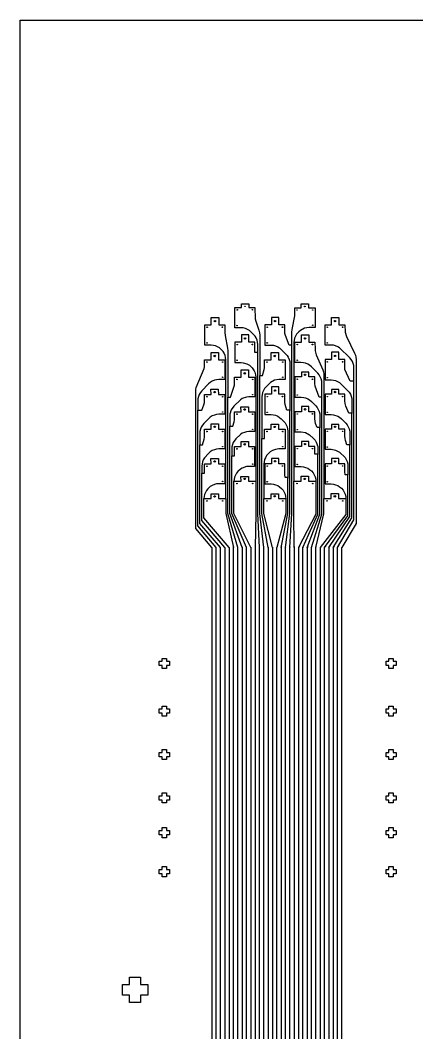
# Model space of a CAD drawing. Header units: inches. Extents: x 12.5 to 52.5, y 12.5 to 82.5.
# Drawn here: x 12.52 to 26.24, y 47.47 to 82.47 of the extents above; entities that cross this region are included whole.
import ezdxf

# ---------------------------------------------------------------- set-up
doc = ezdxf.new("R2010")
doc.units = ezdxf.units.IN
doc.header["$MEASUREMENT"] = 0
doc.layers.add('Foil', color=5, linetype='Continuous')

msp = doc.modelspace()

# ---------------------------------------------------------------- linework, layer by layer
at = {"layer": 'Foil'}
for p, q in [((12.515, 82.466), (52.515, 82.466)), ((12.515, 12.466), (12.515, 82.466)), ((19.944, 71.835), (19.944, 72.535)), ((19.944, 72.535), (20.167, 72.535)), ((20.167, 72.535), (20.167, 72.665)), ((20.167, 72.665), (20.424, 72.665)), ((20.424, 72.665), (20.424, 72.535)), ((20.424, 72.535), (20.634, 72.535)), ((20.634, 72.535), (20.642, 72.143)), ((22.013, 72.253), (22.013, 72.53)), ((22.013, 72.53), (22.236, 72.53)), ((22.236, 72.53), (22.236, 72.66)), ((22.236, 72.66), (22.493, 72.66)), ((22.493, 72.66), (22.493, 72.53)), ((22.493, 72.53), (22.718, 72.53)), ((22.718, 72.53), (22.718, 71.845)), ((19.128, 71.935), (19.128, 72.19)), ((19.128, 72.19), (19.385, 72.19)), ((19.385, 72.19), (19.385, 71.935)), ((20.642, 72.143), (20.664, 72.059)), ((21.464, 72.19), (21.207, 72.19)), ((21.207, 72.19), (21.207, 71.935)), ((21.464, 71.935), (21.464, 72.19)), ((21.924, 71.781), (22.013, 72.253)), ((23.285, 71.935), (23.285, 72.19)), ((23.285, 72.19), (23.542, 72.19)), ((23.542, 72.19), (23.542, 71.935)), ((18.905, 71.235), (18.905, 71.935)), ((18.905, 71.935), (19.128, 71.935)), ((19.385, 71.935), (19.595, 71.935)), ((19.595, 71.935), (19.595, 71.667)), ((20.157, 71.835), (19.944, 71.835)), ((20.235, 71.829), (20.157, 71.835)), ((20.313, 71.81), (20.235, 71.829)), ((20.452, 71.739), (20.313, 71.81)), ((20.664, 72.059), (20.777, 71.748)), ((21.207, 71.935), (20.984, 71.935)), ((20.984, 71.935), (20.984, 71.235)), ((21.674, 71.935), (21.464, 71.935)), ((21.674, 71.696), (21.674, 71.935)), ((21.915, 71.688), (21.924, 71.781)), ((22.351, 71.819), (22.21, 71.745)), ((22.43, 71.839), (22.351, 71.819)), ((22.509, 71.845), (22.43, 71.839)), ((22.718, 71.845), (22.509, 71.845)), ((23.062, 71.235), (23.062, 71.935)), ((23.062, 71.935), (23.285, 71.935)), ((23.542, 71.935), (23.752, 71.935)), ((23.752, 71.935), (23.758, 71.683)), ((19.595, 71.667), (19.604, 71.573)), ((19.604, 71.573), (19.689, 71.132)), ((20.424, 71.59), (20.167, 71.59)), ((20.167, 71.59), (20.167, 71.335)), ((20.424, 71.335), (20.424, 71.59)), ((20.511, 71.689), (20.452, 71.739)), ((20.64, 71.551), (20.511, 71.689)), ((20.682, 71.483), (20.64, 71.551)), ((20.712, 71.411), (20.682, 71.483)), ((20.731, 71.334), (20.712, 71.411)), ((20.777, 71.748), (20.799, 71.664)), ((20.799, 71.664), (20.807, 71.577)), ((20.807, 71.577), (20.807, 70.186)), ((21.677, 71.634), (21.674, 71.696)), ((21.691, 71.565), (21.677, 71.634)), ((21.825, 71.236), (21.691, 71.565)), ((21.915, 71.236), (21.915, 71.688)), ((22.01, 71.473), (21.986, 71.321)), ((22.078, 71.61), (22.01, 71.473)), ((22.151, 71.693), (22.078, 71.61)), ((22.21, 71.745), (22.151, 71.693)), ((22.246, 71.335), (22.246, 71.59)), ((22.246, 71.59), (22.503, 71.59)), ((22.503, 71.59), (22.503, 71.335)), ((23.758, 71.683), (23.802, 71.539)), ((23.802, 71.539), (24.085, 70.959)), ((19.118, 71.235), (18.905, 71.235)), ((19.206, 71.226), (19.118, 71.235)), ((19.271, 71.211), (19.206, 71.226)), ((19.344, 71.181), (19.271, 71.211)), ((19.412, 71.14), (19.344, 71.181)), ((19.472, 71.089), (19.412, 71.14)), ((19.535, 71.015), (19.472, 71.089)), ((19.689, 71.132), (19.698, 71.038)), ((20.167, 71.335), (19.944, 71.335)), ((19.944, 71.335), (19.944, 70.635)), ((20.634, 71.335), (20.424, 71.335)), ((20.634, 70.978), (20.634, 71.335)), ((20.737, 71.256), (20.731, 71.334)), ((20.737, 70.968), (20.737, 71.256)), ((20.984, 71.235), (21.196, 71.235)), ((21.196, 71.235), (21.274, 71.229)), ((21.274, 71.229), (21.352, 71.21)), ((21.352, 71.21), (21.427, 71.179)), ((21.427, 71.179), (21.491, 71.139)), ((21.491, 71.139), (21.739, 70.891)), ((21.915, 71.236), (21.825, 71.236)), ((21.915, 71.227), (21.915, 71.236)), ((21.916, 65.415), (21.915, 71.236)), ((21.986, 71.321), (21.986, 66.53)), ((22.023, 70.635), (22.023, 71.335)), ((22.023, 71.335), (22.246, 71.335)), ((22.503, 71.335), (22.713, 71.335)), ((22.713, 71.335), (22.717, 71.104)), ((22.717, 71.104), (22.717, 71.036)), ((23.275, 71.235), (23.062, 71.235)), ((23.353, 71.229), (23.275, 71.235)), ((23.43, 71.21), (23.353, 71.229)), ((23.503, 71.18), (23.43, 71.21)), ((23.569, 71.139), (23.503, 71.18)), ((23.922, 70.796), (23.569, 71.139)), ((18.89, 70.555), (18.895, 70.73)), ((18.895, 70.73), (19.118, 70.73)), ((19.118, 70.73), (19.118, 70.985)), ((19.118, 70.985), (19.375, 70.985)), ((19.375, 70.985), (19.375, 70.73)), ((19.375, 70.73), (19.591, 70.731)), ((19.573, 70.953), (19.535, 71.015)), ((19.603, 70.88), (19.573, 70.953)), ((19.591, 70.731), (19.591, 70.046)), ((19.622, 70.803), (19.603, 70.88)), ((19.628, 70.726), (19.622, 70.803)), ((19.628, 65.922), (19.628, 70.726)), ((19.698, 71.038), (19.698, 69.436)), ((20.737, 70.978), (20.634, 70.978)), ((20.737, 65.415), (20.737, 70.978)), ((20.974, 70.519), (20.974, 70.73)), ((20.974, 70.73), (21.197, 70.73)), ((21.197, 70.73), (21.197, 70.985)), ((21.197, 70.985), (21.454, 70.985)), ((21.454, 70.985), (21.454, 70.73)), ((21.454, 70.73), (21.679, 70.73)), ((21.679, 70.73), (21.679, 70.045)), ((21.739, 70.891), (21.75, 70.88)), ((21.75, 70.88), (21.791, 70.814)), ((21.791, 70.814), (21.821, 70.742)), ((21.821, 70.742), (21.84, 70.665)), ((22.717, 71.036), (22.755, 70.903)), ((22.755, 70.903), (22.983, 70.381)), ((23.285, 70.735), (23.062, 70.735)), ((23.062, 70.735), (23.062, 70.035)), ((23.542, 70.99), (23.285, 70.99)), ((23.285, 70.99), (23.285, 70.735)), ((23.542, 70.735), (23.542, 70.99)), ((23.752, 70.735), (23.542, 70.735)), ((23.752, 70.397), (23.752, 70.735)), ((23.968, 70.741), (23.922, 70.796)), ((24.009, 70.674), (23.968, 70.741)), ((24.085, 70.959), (24.112, 70.889)), ((24.112, 70.889), (24.129, 70.815)), ((24.129, 70.815), (24.135, 70.74)), ((24.135, 70.74), (24.135, 65.065)), ((18.607, 69.769), (18.877, 70.422)), ((18.877, 70.422), (18.89, 70.485)), ((18.89, 70.485), (18.89, 70.555)), ((19.944, 70.635), (20.157, 70.635)), ((20.157, 70.635), (20.235, 70.629)), ((20.157, 70.13), (20.157, 70.385)), ((20.157, 70.385), (20.414, 70.385)), ((20.235, 70.629), (20.356, 70.592)), ((20.356, 70.592), (20.452, 70.539)), ((20.414, 70.385), (20.414, 70.13)), ((20.452, 70.539), (20.54, 70.456)), ((20.54, 70.456), (20.613, 70.352)), ((20.613, 70.352), (20.634, 70.299)), ((20.902, 70.186), (20.956, 70.389)), ((20.956, 70.389), (20.969, 70.453)), ((20.969, 70.453), (20.974, 70.519)), ((21.84, 70.665), (21.846, 70.586)), ((21.846, 70.586), (21.846, 68.985)), ((22.235, 70.635), (22.023, 70.635)), ((22.314, 70.629), (22.235, 70.635)), ((22.39, 70.611), (22.314, 70.629)), ((22.463, 70.58), (22.39, 70.611)), ((22.53, 70.539), (22.463, 70.58)), ((22.589, 70.489), (22.53, 70.539)), ((22.809, 70.269), (22.589, 70.489)), ((22.983, 70.381), (23.006, 70.317)), ((23.933, 69.985), (23.752, 70.397)), ((24.039, 70.602), (24.009, 70.674)), ((24.058, 70.526), (24.039, 70.602)), ((24.064, 70.446), (24.058, 70.526)), ((24.064, 69.976), (24.064, 70.446)), ((19.234, 70.02), (19.16, 69.988)), ((19.312, 70.039), (19.234, 70.02)), ((19.392, 70.045), (19.312, 70.039)), ((19.591, 70.046), (19.392, 70.045)), ((19.934, 69.939), (19.934, 70.13)), ((19.934, 70.13), (20.157, 70.13)), ((20.414, 70.13), (20.63, 70.13)), ((20.63, 70.13), (20.63, 69.445)), ((20.634, 70.299), (20.661, 70.204)), ((20.661, 70.204), (20.667, 70.126)), ((20.667, 70.126), (20.667, 66.53)), ((20.807, 70.186), (20.807, 70.182)), ((20.807, 65.415), (20.807, 70.186)), ((20.807, 70.186), (20.902, 70.186)), ((21.312, 70.02), (21.171, 69.946)), ((21.47, 70.045), (21.312, 70.02)), ((21.679, 70.045), (21.47, 70.045)), ((22.246, 70.135), (22.023, 70.135)), ((22.023, 70.135), (22.023, 69.435)), ((22.503, 70.299), (22.246, 70.299)), ((22.246, 70.299), (22.246, 70.135)), ((22.503, 70.135), (22.503, 70.299)), ((22.713, 70.135), (22.503, 70.135)), ((22.713, 69.907), (22.713, 70.135)), ((22.859, 70.21), (22.809, 70.269)), ((22.9, 70.144), (22.859, 70.21)), ((22.93, 70.071), (22.9, 70.144)), ((22.949, 69.994), (22.93, 70.071)), ((23.006, 70.317), (23.021, 70.245)), ((23.021, 70.245), (23.025, 70.181)), ((23.025, 70.181), (23.025, 65.93)), ((23.062, 70.035), (23.275, 70.035)), ((23.275, 70.035), (23.354, 70.029)), ((23.354, 70.029), (23.43, 70.01)), ((23.43, 70.01), (23.5, 69.981)), ((18.588, 69.7), (18.607, 69.769)), ((18.588, 69.633), (18.588, 69.7)), ((18.799, 69.653), (18.75, 69.593)), ((19.033, 69.893), (18.799, 69.653)), ((19.093, 69.946), (19.033, 69.893)), ((19.16, 69.988), (19.093, 69.946)), ((19.118, 69.53), (19.114, 69.714)), ((19.114, 69.714), (19.37, 69.714)), ((19.37, 69.714), (19.375, 69.53)), ((19.79, 69.436), (19.927, 69.853)), ((19.927, 69.853), (19.934, 69.939)), ((20.968, 69.737), (20.9, 69.6)), ((21.171, 69.946), (20.968, 69.737)), ((21.464, 69.79), (21.207, 69.79)), ((21.207, 69.79), (21.207, 69.535)), ((21.464, 69.535), (21.464, 69.79)), ((22.721, 69.816), (22.713, 69.907)), ((22.859, 69.436), (22.721, 69.816)), ((22.955, 69.916), (22.949, 69.994)), ((22.955, 69.427), (22.955, 69.916)), ((23.286, 69.699), (23.285, 69.535)), ((23.543, 69.699), (23.286, 69.699)), ((23.5, 69.981), (23.567, 69.941)), ((23.542, 69.535), (23.543, 69.699)), ((23.567, 69.941), (23.898, 69.61)), ((24.064, 69.985), (23.933, 69.985)), ((24.064, 65.193), (24.064, 69.985)), ((18.588, 64.894), (18.588, 69.633)), ((18.664, 69.382), (18.658, 69.305)), ((18.658, 69.305), (18.658, 68.985)), ((18.682, 69.456), (18.664, 69.382)), ((18.712, 69.529), (18.682, 69.456)), ((18.75, 69.593), (18.712, 69.529)), ((18.888, 69.252), (18.895, 69.339)), ((18.895, 69.339), (18.895, 69.53)), ((18.895, 69.53), (19.118, 69.53)), ((19.375, 69.53), (19.591, 69.53)), ((19.591, 69.53), (19.591, 68.845)), ((19.698, 69.436), (19.698, 69.427)), ((19.698, 65.415), (19.698, 69.436)), ((19.698, 69.436), (19.79, 69.436)), ((20.132, 69.346), (19.909, 69.125)), ((20.199, 69.388), (20.132, 69.346)), ((20.35, 69.439), (20.199, 69.388)), ((20.431, 69.445), (20.35, 69.439)), ((20.63, 69.445), (20.431, 69.445)), ((20.9, 69.6), (20.877, 69.449)), ((20.877, 69.449), (20.877, 68.007)), ((21.207, 69.535), (20.984, 69.535)), ((20.984, 69.535), (20.984, 68.835)), ((21.674, 69.535), (21.464, 69.535)), ((21.674, 69.267), (21.674, 69.535)), ((22.023, 69.435), (22.235, 69.435)), ((22.235, 69.435), (22.324, 69.421)), ((22.324, 69.421), (22.39, 69.411)), ((22.39, 69.411), (22.465, 69.379)), ((22.465, 69.379), (22.527, 69.342)), ((22.527, 69.342), (22.589, 69.289)), ((22.955, 69.436), (22.859, 69.436)), ((22.955, 65.392), (22.955, 69.436)), ((23.285, 69.535), (23.062, 69.535)), ((23.062, 69.535), (23.062, 68.835)), ((23.752, 69.535), (23.542, 69.535)), ((23.752, 69.31), (23.752, 69.535)), ((23.761, 69.217), (23.752, 69.31)), ((23.898, 69.61), (23.939, 69.544)), ((23.939, 69.544), (23.969, 69.472)), ((23.969, 69.472), (23.988, 69.394)), ((23.988, 69.394), (23.994, 69.316)), ((23.994, 69.316), (23.994, 68.886)), ((18.658, 68.985), (18.658, 68.981)), ((18.658, 64.991), (18.658, 68.985)), ((18.658, 68.985), (18.8, 68.985)), ((18.8, 68.985), (18.866, 69.172)), ((18.866, 69.172), (18.888, 69.252)), ((19.82, 69), (19.773, 68.853)), ((19.909, 69.125), (19.82, 69)), ((20.157, 68.93), (20.152, 69.107)), ((20.152, 69.107), (20.409, 69.107)), ((20.409, 69.107), (20.414, 68.93)), ((21.681, 69.183), (21.674, 69.267)), ((21.701, 69.103), (21.681, 69.183)), ((21.742, 68.986), (21.701, 69.103)), ((21.846, 68.985), (21.742, 68.986)), ((21.846, 68.985), (21.846, 68.969)), ((21.846, 65.415), (21.846, 68.985)), ((22.247, 69.117), (22.246, 68.935)), ((22.504, 69.117), (22.247, 69.117)), ((22.503, 68.935), (22.504, 69.117)), ((22.589, 69.289), (22.739, 69.139)), ((22.739, 69.139), (22.789, 69.081)), ((22.789, 69.081), (22.86, 68.941)), ((23.787, 69.125), (23.761, 69.217)), ((23.883, 68.886), (23.787, 69.125)), ((18.976, 68.635), (18.869, 68.525)), ((19.093, 68.746), (18.976, 68.635)), ((19.161, 68.789), (19.093, 68.746)), ((19.234, 68.82), (19.161, 68.789)), ((19.312, 68.839), (19.234, 68.82)), ((19.392, 68.845), (19.312, 68.839)), ((19.591, 68.845), (19.392, 68.845)), ((19.773, 68.853), (19.768, 68.777)), ((19.768, 68.777), (19.768, 68.436)), ((19.914, 68.583), (19.929, 68.653)), ((19.929, 68.653), (19.934, 68.725)), ((19.934, 68.725), (19.934, 68.93)), ((19.934, 68.93), (20.157, 68.93)), ((20.414, 68.93), (20.63, 68.93)), ((20.63, 68.93), (20.63, 68.245)), ((20.984, 68.835), (21.196, 68.835)), ((21.196, 68.835), (21.275, 68.829)), ((21.275, 68.829), (21.351, 68.811)), ((21.351, 68.811), (21.424, 68.78)), ((21.424, 68.78), (21.55, 68.689)), ((21.55, 68.689), (21.68, 68.55)), ((22.246, 68.935), (22.023, 68.935)), ((22.023, 68.935), (22.023, 68.235)), ((22.713, 68.935), (22.503, 68.935)), ((22.713, 68.687), (22.713, 68.935)), ((22.72, 68.604), (22.713, 68.687)), ((22.738, 68.53), (22.72, 68.604)), ((22.86, 68.941), (22.879, 68.865)), ((22.879, 68.865), (22.885, 68.786)), ((22.885, 68.786), (22.885, 68.386)), ((23.062, 68.835), (23.275, 68.835)), ((23.275, 68.835), (23.352, 68.829)), ((23.352, 68.829), (23.503, 68.78)), ((23.503, 68.78), (23.568, 68.74)), ((23.568, 68.74), (23.629, 68.689)), ((23.629, 68.689), (23.778, 68.539)), ((23.994, 68.886), (23.883, 68.886)), ((23.994, 68.886), (23.994, 68.875)), ((23.994, 65.268), (23.994, 68.886)), ((18.735, 68.255), (18.728, 68.177)), ((18.753, 68.332), (18.735, 68.255)), ((18.78, 68.399), (18.753, 68.332)), ((18.821, 68.467), (18.78, 68.399)), ((18.869, 68.525), (18.821, 68.467)), ((18.895, 68.122), (18.895, 68.33)), ((18.895, 68.33), (19.118, 68.33)), ((19.118, 68.33), (19.118, 68.511)), ((19.118, 68.511), (19.375, 68.511)), ((19.375, 68.511), (19.375, 68.33)), ((19.375, 68.33), (19.591, 68.33)), ((19.591, 68.33), (19.591, 67.645)), ((19.768, 68.436), (19.768, 68.428)), ((19.768, 65.415), (19.768, 68.436)), ((19.768, 68.436), (19.87, 68.436)), ((19.87, 68.436), (19.914, 68.583)), ((20.974, 68.099), (20.974, 68.33)), ((20.974, 68.33), (21.197, 68.33)), ((21.197, 68.33), (21.195, 68.509)), ((21.195, 68.509), (21.452, 68.509)), ((21.452, 68.509), (21.454, 68.33)), ((21.454, 68.33), (21.679, 68.33)), ((21.679, 68.33), (21.679, 67.645)), ((21.68, 68.55), (21.751, 68.412)), ((21.751, 68.412), (21.776, 68.256)), ((21.776, 68.256), (21.776, 66.655)), ((22.786, 68.386), (22.738, 68.53)), ((22.885, 68.386), (22.786, 68.386)), ((22.885, 68.386), (22.885, 68.375)), ((22.885, 65.388), (22.885, 68.386)), ((23.285, 68.335), (23.062, 68.335)), ((23.062, 68.335), (23.062, 67.635)), ((23.542, 68.488), (23.285, 68.488)), ((23.285, 68.488), (23.285, 68.335)), ((23.542, 68.335), (23.542, 68.488)), ((23.752, 68.335), (23.542, 68.335)), ((23.752, 68.084), (23.752, 68.335)), ((23.778, 68.539), (23.828, 68.481)), ((23.828, 68.481), (23.869, 68.414)), ((23.869, 68.414), (23.899, 68.342)), ((23.899, 68.342), (23.918, 68.265)), ((23.918, 68.265), (23.924, 68.186)), ((18.728, 68.177), (18.728, 67.786)), ((18.82, 67.786), (18.876, 67.986)), ((18.876, 67.986), (18.891, 68.054)), ((18.891, 68.054), (18.895, 68.122)), ((19.979, 67.997), (19.889, 67.87)), ((20.133, 68.147), (19.979, 67.997)), ((20.2, 68.189), (20.133, 68.147)), ((20.157, 67.73), (20.157, 67.902)), ((20.157, 67.902), (20.414, 67.902)), ((20.273, 68.22), (20.2, 68.189)), ((20.351, 68.239), (20.273, 68.22)), ((20.431, 68.245), (20.351, 68.239)), ((20.414, 67.902), (20.414, 67.73)), ((20.63, 68.245), (20.431, 68.245)), ((20.877, 68.007), (20.877, 68.002)), ((20.877, 65.415), (20.877, 68.007)), ((20.877, 68.007), (20.965, 68.007)), ((20.965, 68.007), (20.974, 68.099)), ((22.023, 68.235), (22.236, 68.235)), ((22.236, 68.235), (22.39, 68.211)), ((22.501, 67.903), (22.245, 67.903)), ((22.245, 67.903), (22.246, 67.735)), ((22.39, 68.211), (22.529, 68.14)), ((22.503, 67.735), (22.501, 67.903)), ((22.529, 68.14), (22.669, 68.009)), ((22.669, 68.009), (22.719, 67.95)), ((22.719, 67.95), (22.761, 67.883)), ((23.758, 68.008), (23.752, 68.084)), ((23.775, 67.934), (23.758, 68.008)), ((23.822, 67.787), (23.775, 67.934)), ((23.924, 68.186), (23.924, 67.786)), ((18.728, 67.786), (18.728, 67.774)), ((18.728, 65.074), (18.728, 67.786)), ((18.728, 67.786), (18.82, 67.786)), ((19.159, 67.588), (19.093, 67.546)), ((19.234, 67.62), (19.159, 67.588)), ((19.311, 67.639), (19.234, 67.62)), ((19.392, 67.645), (19.311, 67.639)), ((19.591, 67.645), (19.392, 67.645)), ((19.843, 67.725), (19.838, 67.649)), ((19.838, 67.649), (19.838, 67.407)), ((19.862, 67.803), (19.843, 67.725)), ((19.889, 67.87), (19.862, 67.803)), ((19.934, 67.499), (19.934, 67.73)), ((19.934, 67.73), (20.157, 67.73)), ((20.414, 67.73), (20.627, 67.73)), ((20.627, 67.73), (20.627, 67.045)), ((21.24, 67.589), (21.169, 67.544)), ((21.347, 67.628), (21.24, 67.589)), ((21.47, 67.645), (21.347, 67.628)), ((21.679, 67.645), (21.47, 67.645)), ((22.246, 67.735), (22.023, 67.735)), ((22.023, 67.735), (22.023, 67.035)), ((22.713, 67.735), (22.503, 67.735)), ((22.713, 67.462), (22.713, 67.735)), ((22.761, 67.883), (22.809, 67.734)), ((22.809, 67.734), (22.815, 67.656)), ((22.815, 67.656), (22.815, 67.462)), ((23.062, 67.635), (23.275, 67.635)), ((23.275, 67.635), (23.43, 67.61)), ((23.43, 67.61), (23.569, 67.539)), ((23.924, 67.786), (23.822, 67.787)), ((23.924, 67.786), (23.924, 67.777)), ((23.924, 65.308), (23.924, 67.786)), ((18.822, 67.201), (18.807, 67.137)), ((18.851, 67.272), (18.822, 67.201)), ((18.891, 67.338), (18.851, 67.272)), ((19.033, 67.493), (18.891, 67.338)), ((19.093, 67.546), (19.033, 67.493)), ((19.118, 67.13), (19.116, 67.314)), ((19.116, 67.314), (19.373, 67.314)), ((19.373, 67.314), (19.375, 67.13)), ((19.838, 67.407), (19.838, 67.382)), ((19.838, 65.415), (19.838, 67.407)), ((19.838, 67.407), (19.926, 67.407)), ((19.926, 67.407), (19.934, 67.499)), ((20.953, 67.2), (20.947, 67.121)), ((20.973, 67.28), (20.953, 67.2)), ((20.999, 67.344), (20.973, 67.28)), ((21.043, 67.416), (20.999, 67.344)), ((21.111, 67.493), (21.043, 67.416)), ((21.169, 67.544), (21.111, 67.493)), ((21.462, 67.321), (21.205, 67.321)), ((21.205, 67.321), (21.207, 67.135)), ((21.464, 67.135), (21.462, 67.321)), ((22.815, 67.462), (22.713, 67.462)), ((22.815, 67.462), (22.815, 67.45)), ((22.815, 65.392), (22.815, 67.462)), ((23.286, 67.317), (23.285, 67.135)), ((23.543, 67.317), (23.286, 67.317)), ((23.542, 67.135), (23.543, 67.317)), ((23.569, 67.539), (23.758, 67.351)), ((23.758, 67.351), (23.8, 67.283)), ((23.8, 67.283), (23.829, 67.212)), ((23.829, 67.212), (23.848, 67.134)), ((18.807, 67.137), (18.798, 67.049)), ((18.798, 67.049), (18.798, 66.807)), ((18.887, 66.807), (18.895, 66.899)), ((18.895, 66.899), (18.895, 67.13)), ((18.895, 67.13), (19.118, 67.13)), ((19.375, 67.13), (19.591, 67.13)), ((19.591, 67.13), (19.591, 66.445)), ((20.045, 66.865), (19.999, 66.809)), ((20.133, 66.947), (20.045, 66.865)), ((20.199, 66.988), (20.133, 66.947)), ((20.351, 67.039), (20.199, 66.988)), ((20.431, 67.045), (20.351, 67.039)), ((20.627, 67.045), (20.431, 67.045)), ((20.947, 67.121), (20.947, 65.93)), ((21.207, 67.135), (20.984, 67.135)), ((20.984, 67.135), (20.984, 66.435)), ((21.674, 67.135), (21.464, 67.135)), ((21.674, 66.76), (21.674, 67.135)), ((22.023, 67.035), (22.235, 67.035)), ((22.235, 67.035), (22.314, 67.029)), ((22.314, 67.029), (22.389, 67.011)), ((22.389, 67.011), (22.467, 66.978)), ((22.467, 66.978), (22.53, 66.94)), ((22.53, 66.94), (22.589, 66.889)), ((22.589, 66.889), (22.649, 66.821)), ((23.285, 67.135), (23.062, 67.135)), ((23.062, 67.135), (23.062, 66.435)), ((23.752, 67.135), (23.542, 67.135)), ((23.752, 66.862), (23.752, 67.135)), ((23.763, 66.756), (23.752, 66.862)), ((23.848, 67.134), (23.854, 67.056)), ((23.854, 67.056), (23.854, 66.754)), ((18.798, 66.807), (18.798, 66.802)), ((18.798, 65.171), (18.798, 66.807)), ((18.798, 66.807), (18.887, 66.807)), ((19.913, 66.596), (19.908, 66.53)), ((19.908, 66.53), (19.908, 66.524)), ((19.908, 65.415), (19.908, 66.53)), ((19.908, 66.53), (20.157, 66.53)), ((19.931, 66.673), (19.913, 66.596)), ((19.96, 66.743), (19.931, 66.673)), ((19.999, 66.809), (19.96, 66.743)), ((20.157, 66.53), (20.155, 66.699)), ((20.155, 66.699), (20.412, 66.699)), ((20.412, 66.699), (20.414, 66.53)), ((20.414, 66.53), (20.667, 66.53)), ((20.667, 66.53), (20.667, 66.526)), ((20.667, 66.53), (20.667, 65.415)), ((21.684, 66.656), (21.674, 66.76)), ((21.776, 66.655), (21.684, 66.656)), ((21.776, 66.655), (21.776, 66.642)), ((21.776, 65.415), (21.776, 66.655)), ((21.986, 66.53), (21.986, 66.521)), ((21.986, 65.415), (21.986, 66.53)), ((21.986, 66.53), (22.236, 66.53)), ((22.236, 66.53), (22.235, 66.707)), ((22.235, 66.707), (22.492, 66.707)), ((22.492, 66.707), (22.493, 66.53)), ((22.493, 66.53), (22.745, 66.53)), ((22.649, 66.821), (22.69, 66.755)), ((22.69, 66.755), (22.72, 66.681)), ((22.72, 66.681), (22.739, 66.605)), ((22.739, 66.605), (22.745, 66.53)), ((22.745, 66.53), (22.745, 66.52)), ((22.745, 66.53), (22.745, 65.392)), ((23.854, 66.754), (23.763, 66.756)), ((23.854, 66.754), (23.854, 66.748)), ((23.854, 65.333), (23.854, 66.754)), ((18.96, 66.21), (18.921, 66.145)), ((19.009, 66.269), (18.96, 66.21)), ((19.033, 66.293), (19.009, 66.269)), ((19.092, 66.346), (19.033, 66.293)), ((19.153, 66.384), (19.092, 66.346)), ((19.235, 66.42), (19.153, 66.384)), ((19.312, 66.439), (19.235, 66.42)), ((19.392, 66.445), (19.312, 66.439)), ((19.591, 66.445), (19.392, 66.445)), ((20.984, 66.435), (21.196, 66.435)), ((21.196, 66.435), (21.274, 66.429)), ((21.274, 66.429), (21.351, 66.41)), ((21.351, 66.41), (21.424, 66.38)), ((21.424, 66.38), (21.49, 66.34)), ((21.49, 66.34), (21.56, 66.279)), ((21.56, 66.279), (21.61, 66.221)), ((21.61, 66.221), (21.651, 66.154)), ((21.651, 66.154), (21.681, 66.081)), ((23.062, 66.435), (23.275, 66.435)), ((23.275, 66.435), (23.353, 66.429)), ((23.353, 66.429), (23.429, 66.411)), ((23.429, 66.411), (23.502, 66.381)), ((23.502, 66.381), (23.569, 66.339)), ((23.569, 66.339), (23.629, 66.289)), ((23.629, 66.289), (23.688, 66.221)), ((23.688, 66.221), (23.729, 66.154)), ((23.729, 66.154), (23.76, 66.08)), ((18.868, 65.268), (18.869, 65.93)), ((18.875, 66), (18.869, 65.93)), ((18.869, 65.93), (18.869, 65.926)), ((18.869, 65.93), (19.118, 65.93)), ((18.892, 66.073), (18.875, 66)), ((18.921, 66.145), (18.892, 66.073)), ((19.118, 65.93), (19.118, 66.1)), ((19.118, 66.1), (19.374, 66.1)), ((19.374, 66.1), (19.375, 65.93)), ((19.375, 65.93), (19.628, 65.93)), ((19.628, 65.93), (19.628, 65.415)), ((20.947, 65.93), (20.947, 65.915)), ((20.947, 65.415), (20.947, 65.93)), ((20.947, 65.93), (21.197, 65.93)), ((21.197, 65.93), (21.197, 66.098)), ((21.197, 66.098), (21.454, 66.098)), ((21.454, 66.098), (21.454, 65.93)), ((21.454, 65.93), (21.706, 65.93)), ((21.681, 66.081), (21.7, 66.004)), ((21.7, 66.004), (21.706, 65.93)), ((21.706, 65.93), (21.706, 65.929)), ((21.706, 65.93), (21.706, 65.415)), ((23.025, 65.93), (23.025, 65.917)), ((23.025, 65.403), (23.025, 65.93)), ((23.025, 65.93), (23.275, 65.93)), ((23.275, 65.93), (23.275, 66.108)), ((23.275, 66.108), (23.532, 66.108)), ((23.532, 66.108), (23.532, 65.93)), ((23.532, 65.93), (23.784, 65.93)), ((23.76, 66.08), (23.778, 66.005)), ((23.778, 66.005), (23.784, 65.93)), ((23.784, 65.93), (23.784, 65.927)), ((23.784, 65.93), (23.784, 65.381)), ((19.6, 64.235), (18.798, 65.171)), ((19.75, 64.235), (18.868, 65.268)), ((19.628, 65.415), (19.9, 64.235)), ((20.05, 64.235), (19.698, 65.415)), ((20.2, 64.235), (19.768, 65.415)), ((20.35, 64.235), (19.838, 65.415)), ((20.5, 64.235), (19.908, 65.415)), ((20.667, 65.415), (20.65, 64.235)), ((20.8, 64.235), (20.737, 65.415)), ((20.95, 64.235), (20.807, 65.415)), ((21.1, 64.235), (20.877, 65.415)), ((21.25, 64.235), (20.947, 65.415)), ((21.706, 65.415), (21.4, 64.235)), ((21.55, 64.235), (21.776, 65.415)), ((21.7, 64.235), (21.846, 65.415)), ((21.85, 64.235), (21.916, 65.415)), ((22, 64.235), (21.986, 65.415)), ((22.745, 65.392), (22.15, 64.235)), ((22.3, 64.235), (22.815, 65.392)), ((22.45, 64.235), (22.885, 65.388)), ((22.6, 64.235), (22.955, 65.392)), ((22.75, 64.235), (23.025, 65.403)), ((23.784, 65.381), (22.9, 64.235)), ((23.05, 64.235), (23.854, 65.333)), ((23.2, 64.235), (23.924, 65.308)), ((23.35, 64.235), (23.994, 65.268)), ((23.5, 64.235), (24.064, 65.193)), ((19.15, 64.235), (18.588, 64.894)), ((19.3, 64.235), (18.658, 64.991)), ((19.45, 64.235), (18.728, 65.074)), ((24.135, 65.065), (23.65, 64.235)), ((19.114, 64.277), (19.15, 64.235)), ((19.15, 64.235), (19.15, 37.235)), ((19.3, 64.235), (19.284, 64.254)), ((19.3, 37.235), (19.3, 64.235)), ((19.45, 64.235), (19.435, 64.252)), ((19.45, 37.235), (19.45, 64.235)), ((19.586, 64.252), (19.6, 64.235)), ((19.6, 64.235), (19.6, 37.235)), ((19.739, 64.248), (19.75, 64.235)), ((19.75, 64.235), (19.75, 37.235)), ((19.9, 64.235), (19.894, 64.264)), ((19.9, 37.235), (19.9, 64.235)), ((20.05, 64.235), (20.043, 64.26)), ((20.05, 37.235), (20.05, 64.235)), ((20.191, 64.259), (20.2, 64.235)), ((20.2, 64.235), (20.2, 37.235)), ((20.35, 64.235), (20.341, 64.256)), ((20.35, 37.235), (20.35, 64.235)), ((20.492, 64.251), (20.5, 64.235)), ((20.5, 64.235), (20.5, 37.235)), ((20.65, 64.245), (20.65, 64.235)), ((20.65, 64.235), (20.65, 37.235)), ((20.8, 64.235), (20.799, 64.251)), ((20.8, 37.235), (20.8, 64.235)), ((20.95, 64.235), (20.948, 64.256)), ((20.95, 37.235), (20.95, 64.235)), ((21.097, 64.254), (21.1, 64.235)), ((21.1, 64.235), (21.1, 37.235)), ((21.245, 64.254), (21.25, 64.235)), ((21.25, 64.235), (21.25, 37.235)), ((21.4, 64.235), (21.406, 64.256)), ((21.4, 37.235), (21.4, 64.235)), ((21.556, 64.268), (21.55, 64.235)), ((21.55, 64.235), (21.55, 37.235)), ((21.7, 64.235), (21.704, 64.267)), ((21.7, 37.235), (21.7, 64.235)), ((21.85, 64.235), (21.852, 64.273)), ((21.85, 37.235), (21.85, 64.235)), ((22, 64.28), (22, 64.235)), ((22, 64.235), (22, 37.235)), ((22.175, 64.283), (22.15, 64.235)), ((22.15, 64.235), (22.15, 37.235)), ((22.3, 64.235), (22.314, 64.267)), ((22.3, 37.235), (22.3, 64.235)), ((22.466, 64.277), (22.45, 64.235)), ((22.45, 64.235), (22.45, 37.235)), ((22.6, 64.235), (22.61, 64.269)), ((22.6, 37.235), (22.6, 64.235)), ((22.75, 64.235), (22.759, 64.274)), ((22.75, 37.235), (22.75, 64.235)), ((22.922, 64.264), (22.9, 64.235)), ((22.9, 64.235), (22.9, 37.235)), ((23.05, 64.235), (23.085, 64.283)), ((23.05, 37.235), (23.05, 64.235)), ((23.225, 64.273), (23.2, 64.235)), ((23.2, 64.235), (23.2, 37.235)), ((23.382, 64.286), (23.35, 64.235)), ((23.35, 64.235), (23.35, 37.235)), ((23.5, 64.235), (23.528, 64.283)), ((23.5, 37.235), (23.5, 64.235)), ((23.65, 64.235), (23.675, 64.278)), ((23.65, 37.235), (23.65, 64.235)), ((17.326, 60.158), (17.326, 60.308)), ((17.326, 60.308), (17.426, 60.308)), ((17.426, 60.308), (17.426, 60.408)), ((17.426, 60.408), (17.576, 60.408)), ((17.576, 60.408), (17.576, 60.308)), ((17.576, 60.308), (17.676, 60.308)), ((17.676, 60.308), (17.676, 60.158)), ((25.176, 60.158), (25.176, 60.308)), ((25.176, 60.308), (25.276, 60.308)), ((25.276, 60.308), (25.276, 60.408)), ((25.276, 60.408), (25.426, 60.408)), ((25.426, 60.408), (25.426, 60.308)), ((25.426, 60.308), (25.526, 60.308)), ((25.526, 60.308), (25.526, 60.158)), ((17.426, 60.158), (17.326, 60.158)), ((17.426, 60.058), (17.426, 60.158)), ((17.576, 60.058), (17.426, 60.058)), ((17.676, 60.158), (17.576, 60.158)), ((17.576, 60.158), (17.576, 60.058)), ((25.276, 60.158), (25.176, 60.158)), ((25.276, 60.058), (25.276, 60.158)), ((25.426, 60.058), (25.276, 60.058)), ((25.526, 60.158), (25.426, 60.158)), ((25.426, 60.158), (25.426, 60.058)), ((17.326, 58.508), (17.326, 58.658)), ((17.326, 58.658), (17.426, 58.658)), ((17.426, 58.508), (17.326, 58.508)), ((17.426, 58.658), (17.426, 58.758)), ((17.426, 58.758), (17.576, 58.758)), ((17.426, 58.408), (17.426, 58.508)), ((17.576, 58.758), (17.576, 58.658)), ((17.576, 58.658), (17.676, 58.658)), ((17.676, 58.508), (17.576, 58.508)), ((17.576, 58.508), (17.576, 58.408)), ((17.676, 58.658), (17.676, 58.508)), ((25.176, 58.508), (25.176, 58.658)), ((25.176, 58.658), (25.276, 58.658)), ((25.276, 58.508), (25.176, 58.508)), ((25.276, 58.658), (25.276, 58.758)), ((25.276, 58.758), (25.426, 58.758)), ((25.276, 58.408), (25.276, 58.508)), ((25.426, 58.758), (25.426, 58.658)), ((25.426, 58.658), (25.526, 58.658)), ((25.526, 58.508), (25.426, 58.508)), ((25.426, 58.508), (25.426, 58.408)), ((25.526, 58.658), (25.526, 58.508)), ((17.576, 58.408), (17.426, 58.408)), ((25.426, 58.408), (25.276, 58.408)), ((17.326, 57.008), (17.326, 57.158)), ((17.326, 57.158), (17.426, 57.158)), ((17.426, 57.158), (17.426, 57.258)), ((17.426, 57.258), (17.576, 57.258)), ((17.576, 57.258), (17.576, 57.158)), ((17.576, 57.158), (17.676, 57.158)), ((17.676, 57.158), (17.676, 57.008)), ((25.176, 57.008), (25.176, 57.158)), ((25.176, 57.158), (25.276, 57.158)), ((25.276, 57.158), (25.276, 57.258)), ((25.276, 57.258), (25.426, 57.258)), ((25.426, 57.258), (25.426, 57.158)), ((25.426, 57.158), (25.526, 57.158)), ((25.526, 57.158), (25.526, 57.008)), ((17.426, 57.008), (17.326, 57.008)), ((17.426, 56.908), (17.426, 57.008)), ((17.576, 56.908), (17.426, 56.908)), ((17.676, 57.008), (17.576, 57.008)), ((17.576, 57.008), (17.576, 56.908)), ((25.276, 57.008), (25.176, 57.008)), ((25.276, 56.908), (25.276, 57.008)), ((25.426, 56.908), (25.276, 56.908)), ((25.526, 57.008), (25.426, 57.008)), ((25.426, 57.008), (25.426, 56.908)), ((17.326, 55.508), (17.326, 55.658)), ((17.326, 55.658), (17.426, 55.658)), ((17.426, 55.658), (17.426, 55.758)), ((17.426, 55.758), (17.576, 55.758)), ((17.576, 55.758), (17.576, 55.658)), ((17.576, 55.658), (17.676, 55.658)), ((17.676, 55.658), (17.676, 55.508)), ((25.176, 55.508), (25.176, 55.658)), ((25.176, 55.658), (25.276, 55.658)), ((25.276, 55.658), (25.276, 55.758)), ((25.276, 55.758), (25.426, 55.758)), ((25.426, 55.758), (25.426, 55.658)), ((25.426, 55.658), (25.526, 55.658)), ((25.526, 55.658), (25.526, 55.508)), ((17.426, 55.508), (17.326, 55.508)), ((17.426, 55.408), (17.426, 55.508)), ((17.576, 55.408), (17.426, 55.408)), ((17.676, 55.508), (17.576, 55.508)), ((17.576, 55.508), (17.576, 55.408)), ((25.276, 55.508), (25.176, 55.508)), ((25.276, 55.408), (25.276, 55.508)), ((25.426, 55.408), (25.276, 55.408)), ((25.526, 55.508), (25.426, 55.508)), ((25.426, 55.508), (25.426, 55.408)), ((17.326, 54.308), (17.326, 54.458)), ((17.326, 54.458), (17.426, 54.458)), ((17.426, 54.308), (17.326, 54.308)), ((17.426, 54.458), (17.426, 54.558)), ((17.426, 54.558), (17.576, 54.558)), ((17.426, 54.208), (17.426, 54.308)), ((17.576, 54.558), (17.576, 54.458)), ((17.576, 54.458), (17.676, 54.458)), ((17.676, 54.308), (17.576, 54.308)), ((17.576, 54.308), (17.576, 54.208)), ((17.676, 54.458), (17.676, 54.308)), ((25.176, 54.308), (25.176, 54.458)), ((25.176, 54.458), (25.276, 54.458)), ((25.276, 54.308), (25.176, 54.308)), ((25.276, 54.458), (25.276, 54.558)), ((25.276, 54.558), (25.426, 54.558)), ((25.276, 54.208), (25.276, 54.308)), ((25.426, 54.558), (25.426, 54.458)), ((25.426, 54.458), (25.526, 54.458)), ((25.526, 54.308), (25.426, 54.308)), ((25.426, 54.308), (25.426, 54.208)), ((25.526, 54.458), (25.526, 54.308)), ((17.576, 54.208), (17.426, 54.208)), ((25.426, 54.208), (25.276, 54.208)), ((17.426, 53.108), (17.426, 53.208)), ((17.426, 53.208), (17.576, 53.208)), ((17.576, 53.208), (17.576, 53.108)), ((25.276, 53.108), (25.276, 53.208)), ((25.276, 53.208), (25.426, 53.208)), ((25.426, 53.208), (25.426, 53.108)), ((17.326, 52.958), (17.326, 53.108)), ((17.326, 53.108), (17.426, 53.108)), ((17.426, 52.958), (17.326, 52.958)), ((17.426, 52.858), (17.426, 52.958)), ((17.576, 52.858), (17.426, 52.858)), ((17.576, 53.108), (17.676, 53.108)), ((17.676, 52.958), (17.576, 52.958)), ((17.576, 52.958), (17.576, 52.858)), ((17.676, 53.108), (17.676, 52.958)), ((25.176, 52.958), (25.176, 53.108)), ((25.176, 53.108), (25.276, 53.108)), ((25.276, 52.958), (25.176, 52.958)), ((25.276, 52.858), (25.276, 52.958)), ((25.426, 52.858), (25.276, 52.858)), ((25.426, 53.108), (25.526, 53.108)), ((25.526, 52.958), (25.426, 52.958)), ((25.426, 52.958), (25.426, 52.858)), ((25.526, 53.108), (25.526, 52.958)), ((16.302, 49.138), (16.302, 49.39)), ((16.302, 49.39), (16.678, 49.39)), ((16.678, 49.39), (16.678, 49.138)), ((16.051, 48.762), (16.051, 49.138)), ((16.051, 49.138), (16.302, 49.138)), ((16.678, 49.138), (16.93, 49.138)), ((16.93, 49.138), (16.93, 48.762)), ((16.302, 48.762), (16.051, 48.762)), ((16.302, 48.511), (16.302, 48.762)), ((16.93, 48.762), (16.678, 48.762)), ((16.678, 48.762), (16.678, 48.511)), ((16.678, 48.511), (16.302, 48.511))]:
    msp.add_line(p, q, dxfattribs=at)
for centre, radius in [((20.024, 72.455), 0.00995), ((20.295, 72.575), 0.00995), ((20.551, 72.457), 0.00995), ((22.093, 72.45), 0.00995), ((22.364, 72.57), 0.00995), ((22.638, 72.45), 0.00995), ((18.985, 71.855), 0.00995), ((19.255, 72.065), 0.025), ((19.512, 71.857), 0.00995), ((20.021, 71.912), 0.00995), ((21.064, 71.855), 0.00995), ((21.334, 72.065), 0.025), ((21.591, 71.857), 0.00995), ((22.638, 71.924), 0.00995), ((23.142, 71.855), 0.00995), ((23.412, 72.065), 0.025), ((23.669, 71.857), 0.00995), ((20.294, 71.465), 0.025), ((22.373, 71.465), 0.025), ((18.982, 71.312), 0.00995), ((20.024, 71.255), 0.00995), ((20.551, 71.257), 0.00995), ((21.061, 71.312), 0.00995), ((22.103, 71.255), 0.00995), ((22.63, 71.257), 0.00995), ((23.139, 71.312), 0.00995), ((19.245, 70.86), 0.025), ((20.021, 70.712), 0.00995), ((21.324, 70.86), 0.025), ((22.1, 70.712), 0.00995), ((23.412, 70.865), 0.025), ((18.975, 70.65), 0.00995), ((19.52, 70.65), 0.00995), ((21.054, 70.65), 0.00995), ((21.599, 70.65), 0.00995), ((23.142, 70.655), 0.00995), ((23.669, 70.657), 0.00995), ((19.52, 70.124), 0.00995), ((20.014, 70.05), 0.00995), ((20.284, 70.26), 0.025), ((20.559, 70.05), 0.00995), ((21.599, 70.124), 0.00995), ((22.103, 70.055), 0.00995), ((22.373, 70.212), 0.025), ((22.63, 70.057), 0.00995), ((23.139, 70.112), 0.00995), ((21.334, 69.665), 0.025), ((18.975, 69.45), 0.00995), ((19.243, 69.613), 0.025), ((19.52, 69.45), 0.00995), ((20.559, 69.524), 0.00995), ((21.064, 69.455), 0.00995), ((21.591, 69.457), 0.00995), ((22.1, 69.512), 0.00995), ((23.142, 69.455), 0.00995), ((23.413, 69.615), 0.025), ((23.669, 69.457), 0.00995), ((20.283, 69.01), 0.025), ((22.372, 69.017), 0.025), ((19.52, 68.924), 0.00995), ((20.014, 68.85), 0.00995), ((20.559, 68.85), 0.00995), ((21.061, 68.912), 0.00995), ((22.103, 68.855), 0.00995), ((22.63, 68.857), 0.00995), ((23.139, 68.912), 0.00995), ((18.975, 68.25), 0.00995), ((19.244, 68.412), 0.025), ((19.52, 68.25), 0.00995), ((20.559, 68.324), 0.00995), ((21.054, 68.25), 0.00995), ((21.325, 68.409), 0.025), ((21.599, 68.25), 0.00995), ((22.1, 68.312), 0.00995), ((23.142, 68.255), 0.00995), ((23.413, 68.413), 0.025), ((23.669, 68.257), 0.00995), ((19.52, 67.724), 0.00995), ((20.014, 67.65), 0.00995), ((20.284, 67.808), 0.025), ((20.559, 67.65), 0.00995), ((21.599, 67.724), 0.00995), ((22.103, 67.655), 0.00995), ((22.373, 67.815), 0.025), ((22.63, 67.657), 0.00995), ((23.139, 67.712), 0.00995), ((19.244, 67.214), 0.025), ((21.334, 67.221), 0.025), ((23.412, 67.216), 0.025), ((18.975, 67.05), 0.00995), ((19.52, 67.05), 0.00995), ((20.559, 67.124), 0.00995), ((21.064, 67.055), 0.00995), ((21.591, 67.057), 0.00995), ((22.1, 67.112), 0.00995), ((23.142, 67.055), 0.00995), ((23.669, 67.057), 0.00995), ((19.52, 66.524), 0.00995), ((20.282, 66.61), 0.025), ((21.061, 66.512), 0.00995), ((22.363, 66.612), 0.025), ((23.139, 66.512), 0.00995), ((20.014, 66.45), 0.00995), ((20.559, 66.45), 0.00995), ((22.093, 66.45), 0.00995), ((22.638, 66.45), 0.00995), ((18.975, 65.85), 0.00995), ((19.243, 66.006), 0.025), ((19.52, 65.85), 0.00995), ((21.054, 65.85), 0.00995), ((21.325, 66.013), 0.025), ((21.599, 65.85), 0.00995), ((23.132, 65.85), 0.00995), ((23.402, 66.007), 0.025), ((23.677, 65.85), 0.00995)]:
    msp.add_circle(centre, radius, dxfattribs=at)

doc.saveas('drawing.dxf')
